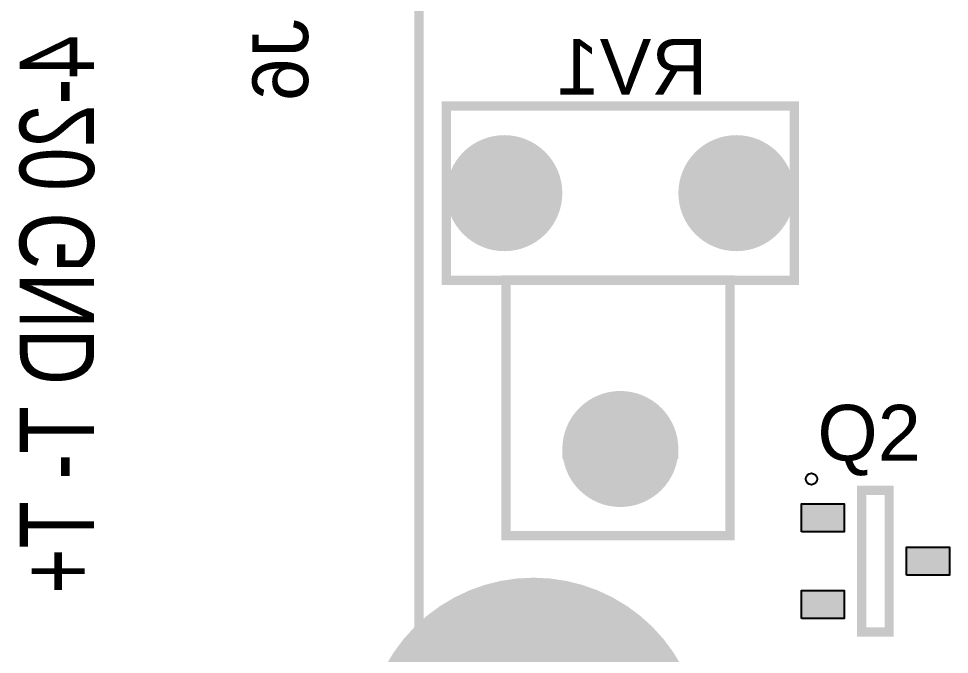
# Model space of a CAD drawing. Header units: inches. Extents: x 15 to 154, y 10 to 111.
# Drawn here: x 128.295 to 129.92, y 97.673 to 98.783 of the extents above; entities that cross this region are included whole.
import ezdxf

# ---------------------------------------------------------------- set-up
doc = ezdxf.new("R2010")
doc.units = ezdxf.units.IN
doc.header["$MEASUREMENT"] = 0
doc.layers.add('BLK_12AWG', color=7, linetype='Continuous')

# ---------------------------------------------------------------- blocks, each defined once
blk = doc.blocks.new('RPAD')
blk.add_trace([(-0.5, -0.5), (-0.5, 0.5), (0.5, -0.5), (0.5, 0.5)])
blk = doc.blocks.new('EPAD')
at = {"const_width": 0.5}
blk.add_lwpolyline([(-0.25, 0, 1), (0.25, 0, 1)], format="xyb", close=True, dxfattribs=at)
blk = doc.blocks.new('muflaCard')
for points, const_width in [([(133.37516, 101.87475), (133.37516, 99.11884)], 0.008), ([(133.37516, 101.87475), (133.37516, 99.11884)], 0.008), ([(133.37516, 101.87475), (133.37516, 99.11884)], 0.008), ([(133.39872, 99.61983), (133.69872, 99.61983), (133.69872, 99.76983), (133.39872, 99.76983), (133.39872, 99.61983)], 0.008), ([(133.39872, 99.61983), (133.69872, 99.61983), (133.69872, 99.76983), (133.39872, 99.76983), (133.39872, 99.61983)], 0.008), ([(133.39872, 99.61983), (133.69872, 99.61983), (133.69872, 99.76983), (133.39872, 99.76983), (133.39872, 99.61983)], 0.008), ([(133.45029, 99.39956), (133.6432, 99.39956), (133.6432, 99.62003), (133.45029, 99.62003), (133.45029, 99.39956)], 0.008), ([(133.45029, 99.39956), (133.6432, 99.39956), (133.6432, 99.62003), (133.45029, 99.62003), (133.45029, 99.39956)], 0.008), ([(133.45029, 99.39956), (133.6432, 99.39956), (133.6432, 99.62003), (133.45029, 99.62003), (133.45029, 99.39956)], 0.008), ([(133.49872, 99.46983), (133.59872, 99.46983)], 0.008), ([(133.49872, 99.46983), (133.59872, 99.46983)], 0.008), ([(133.49872, 99.46983), (133.59872, 99.46983)], 0.008), ([(133.7567, 99.31664), (133.78032, 99.31664), (133.78032, 99.43869), (133.7567, 99.43869), (133.7567, 99.31664)], 0.00787), ([(133.7567, 99.31664), (133.78032, 99.31664), (133.78032, 99.43869), (133.7567, 99.43869), (133.7567, 99.31664)], 0.00787), ([(133.7567, 99.31664), (133.78032, 99.31664), (133.78032, 99.43869), (133.7567, 99.43869), (133.7567, 99.31664)], 0.00787)]:
    blk.add_lwpolyline(points, dxfattribs=dict(const_width=const_width))
for points in [[(133.70473, 99.40307), (133.70473, 99.42707), (133.74173, 99.42707), (133.74173, 99.40307), (133.70473, 99.40307)], [(133.79529, 99.36567), (133.79529, 99.38967), (133.83229, 99.38967), (133.83229, 99.36567), (133.79529, 99.36567)], [(133.70473, 99.32827), (133.70473, 99.35227), (133.74173, 99.35227), (133.74173, 99.32827), (133.70473, 99.32827)]]:
    blk.add_lwpolyline(points, close=True)
blk.add_circle((133.71339, 99.44853), 0.00492)
blk.add_circle((133.71339, 99.44853), 0.00492)
blk.add_circle((133.71339, 99.44853), 0.00492)
for p, xscale, yscale in [((133.44872, 99.69483), 0.1, 0.1), ((133.64872, 99.69483), 0.1, 0.1), ((133.54872, 99.47436), 0.1, 0.1), ((133.47391, 99.21846), 0.29, 0.29)]:
    blk.add_blockref('EPAD', p, dxfattribs=dict(xscale=xscale, yscale=yscale))
at = {"xscale": 0.024, "yscale": 0.037, "rotation": 90}
for p in [(133.72323, 99.41507), (133.81379, 99.37767), (133.72323, 99.34027)]:
    blk.add_blockref('RPAD', p, dxfattribs=at)
at = {"text_generation_flag": 2}
for s, height, width, p in [('J6', 0.048, 1.041667, (133.27966, 99.84483)), ('J6', 0.048, 1.041667, (133.27966, 99.84483)), ('J6', 0.048, 1.041667, (133.27966, 99.84483)), ('4-20 GND T- T+', 0.064, 0.78125, (133.09512, 99.83066)), ('4-20 GND T- T+', 0.064, 0.78125, (133.09512, 99.83066)), ('4-20 GND T- T+', 0.064, 0.78125, (133.09512, 99.83066))]:
    blk.add_text(s, height=height, rotation=90, dxfattribs=dict(at, width=width)).set_placement(p)
at = {"text_generation_flag": 2, "width": 1.041667}
blk.add_text('RV1', height=0.048, dxfattribs=at).set_placement((133.62372, 99.77983))
blk.add_text('RV1', height=0.048, dxfattribs=at).set_placement((133.62372, 99.77983))
blk.add_text('RV1', height=0.048, dxfattribs=at).set_placement((133.62372, 99.77983))
at = {"width": 1.041667}
blk.add_text('Q2', height=0.048, dxfattribs=at).set_placement((133.71851, 99.46438))
blk.add_text('Q2', height=0.048, dxfattribs=at).set_placement((133.71851, 99.46438))
blk.add_text('Q2', height=0.048, dxfattribs=at).set_placement((133.71851, 99.46438))

msp = doc.modelspace()

# ---------------------------------------------------------------- block references
at = {"layer": 'BLK_12AWG', "xscale": 2.025, "yscale": 2.025, "zscale": 2.025}
msp.add_blockref('muflaCard', (-141.0906, -103.4038), dxfattribs=at)

doc.saveas('drawing.dxf')
